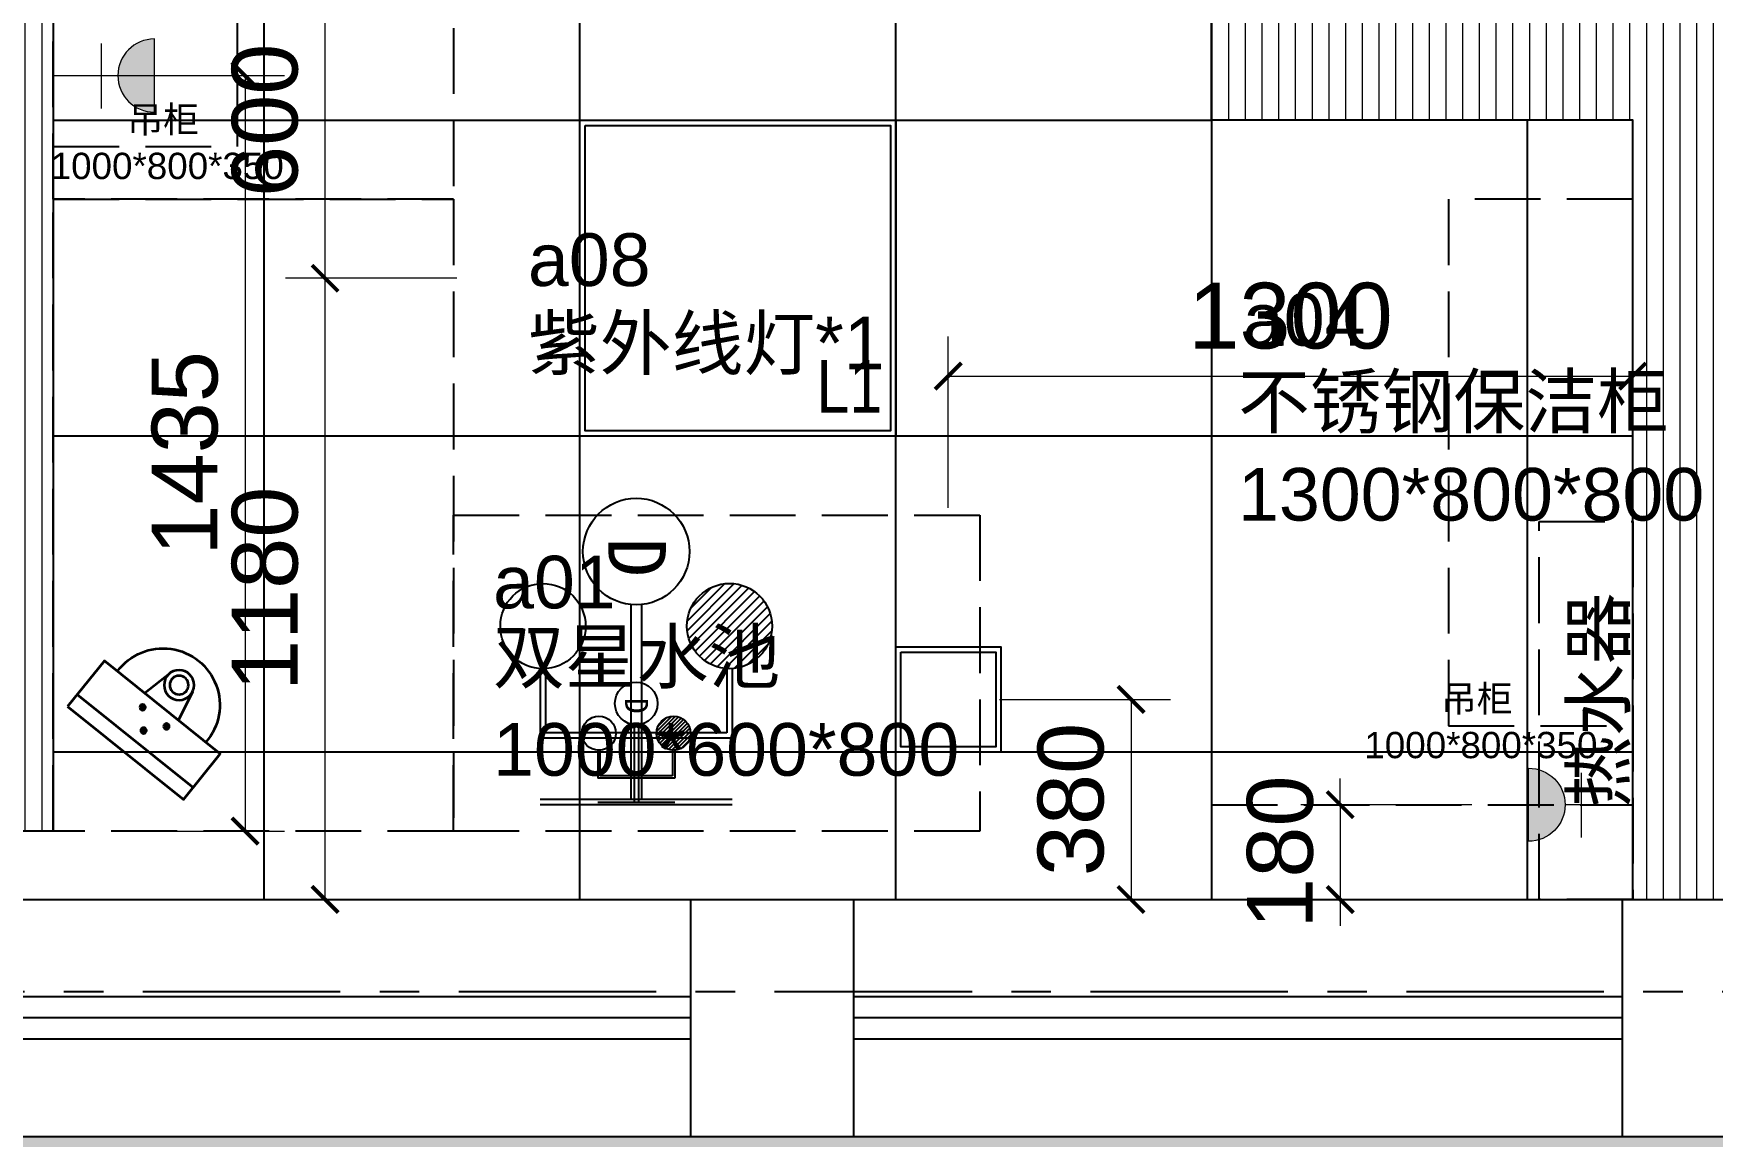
# Model space of a CAD drawing. Header units: millimetres. Extents: x -6033 to 120673, y -4970 to 90533.
# Drawn here: x 67992 to 71181, y 65940 to 68035 of the extents above; entities that cross this region are included whole.
import ezdxf
from ezdxf.enums import TextEntityAlignment as Align

# ---------------------------------------------------------------- set-up
doc = ezdxf.new("R2010")
doc.units = ezdxf.units.MM
for name, pattern in [('I-AR$0$CENTER', [2, 1.25, -0.25, 0.25, -0.25]), ('I-PLAN$0$ACAD_ISO02W100', [15, 12, -3]), ('I-PLAN$0$DASH', [0.35, 0.25, -0.1]), ('I-PLAN$0$I-PLAN$0$DASH', [0.35, 0.25, -0.1])]:
    doc.linetypes.add(name, pattern=pattern)
doc.layers.get('DefPoints').update_dxf_attribs({"color": 250})
for name, color, linetype in [('0 @ 30', 7, 'Continuous'), ('0 @ 75', 7, 'Continuous'), ('I-AR$0$1-窗', 2, 'Continuous'), ('I-AR$0$9-填充', 8, 'Continuous'), ('I-AR$0$D-BASE-WALL', 4, 'Continuous'), ('I-CEILING$0$0-LIGHT-RC', 1, 'Continuous'), ('I-CEILING$0$0-LIGHT-TXT', 90, 'Continuous'), ('I-CEILING$0$I-RCP', 2, 'Continuous'), ('I-CEILING$0$I-RCP-AIR', 64, 'Continuous'), ('I-CEILING$0$RC-Hatch【天花填充】', 251, 'Continuous'), ('I-FLOOR$0$I-FC', 2, 'Continuous'), ('I-FLOOR$0$I-FC-HATCH', 8, 'Continuous'), ('I-FLOOR$0$I-FC-地沟', 8, 'Continuous'), ('I-PLAN$0$I-PL-FURN', 1, 'I-PLAN$0$DASH'), ('I-PLAN$0$I-PLAN$0$I-PL-FURN', 1, 'I-PLAN$0$I-PLAN$0$DASH'), ('JEM-给排水点', 1, 'Continuous'), ('地坪', 7, 'Continuous'), ('天花', 7, 'Continuous')]:
    doc.layers.add(name, color=color, linetype=linetype)
for name, color, linetype, lineweight in [('_ACM-A-ANNO-DIMS-a', 2, 'Continuous', 18), ('_ACM-A-ANNO-DIMS-b', 2, 'Continuous', 18), ('_ACM-A-ANNO-DIMS-c', 2, 'Continuous', 18), ('_ACM-A-ANNO-IDEN', 7, 'Continuous', 5), ('_ACM-A-ANNO-TEXT', 7, 'Continuous', 5), ('I-AR$0$GZET_COL_GRID_1-200_轴线', 8, 'I-AR$0$CENTER', 25), ('I-AR$0$I-SCOPE', 252, 'Continuous', 35), ('I-CEILING$0$_ACM-E-EQMT-SECT', 3, 'Continuous', 35), ('I-PLAN$0$_ACM-A-WALL-HACH', 251, 'Continuous', 9), ('I-PLAN$0$I-WALL', 6, 'Continuous', 13)]:
    doc.layers.add(name, color=color, linetype=linetype, lineweight=lineweight)
doc.styles.add('_ACM-G-NOTES', font='arial.ttf')
doc.styles.add('I-CEILING$0$I-CEILING$0$ar', font='arial.ttf', dxfattribs={"width": 0.8})
doc.styles.add('I-CEILING$0$黑体', font='simhei.ttf', dxfattribs={"height": 600})
doc.styles.add('I-PLAN$0$Arial', font='ARIALUNI.ttf')
doc.styles.add('I-PLAN$0$I-PLAN$0$Arial', font='ARIALUNI.ttf')
doc.styles.add('深化在线', font='SimSun.ttf')
doc.dimstyles.new('_ACM-DIM-A_50', dxfattribs={"dimscale": 50, "dimtxt": 2.5, "dimasz": 1, "dimexe": 1.5, "dimexo": 1, "dimgap": 1, "dimtad": 1, "dimdec": 0, "dimrnd": 5, "dimzin": 1, "dimdsep": 46, "dimtxsty": '_ACM-G-NOTES', "dimblk": 'ARCHTICK', "dimcen": 2.5, "dimclrd": 256, "dimclre": 256, "dimclrt": 256, "dimadec": 3, "dimazin": 0, "dimtfac": 1, "dimtdec": 0, "dimtix": 1, "dimtmove": 0, "dimatfit": 3, "dimldrblk": 'DOTSMALL', "dimfxl": 5, "dimfxlon": 1, "dimlwd": 18, "dimlwe": 18, "dimarcsym": 0})

# ---------------------------------------------------------------- blocks, each defined once
blk = doc.blocks.new('I-AR$0$chuanghu1')
for p, q in [((0, 3230), (450, 3230)), ((0, 1770), (450, 1770)), ((0, 1460), (450, 1460))]:
    blk.add_line(p, q)
at = {"layer": 'I-AR$0$1-窗'}
for p, q in [((185, 3230), (185, 1770)), ((225, 3230), (225, 1770)), ((265, 3230), (265, 1770)), ((185, 1460), (185, 0)), ((225, 1460), (225, 0)), ((265, 1460), (265, 0))]:
    blk.add_line(p, q, dxfattribs=at)
blk = doc.blocks.new('I-AR$0$海龙_1211170131')
at = {"layer": 'I-AR$0$GZET_COL_GRID_1-200_轴线', "ltscale": 300}
blk.add_line((-2225, 65990), (116415, 65990), dxfattribs=at)
blk = doc.blocks.new('I-AR')
at = {"layer": 'I-AR$0$9-填充'}
h = blk.add_hatch(dxfattribs=at)
h.set_pattern_fill('GRASS', color=256, scale=20)
h.set_pattern_definition([(90, (-273251.65, 190733.45), (-359.21024, 359.21024), [95.25, -623.1705]), (45, (-273251.65, 190733.45), (-359.21024, 359.21024), [95.25, -412.75]), (135, (-273251.65, 190733.45), (-359.21024, -359.21024), [95.25, -412.75])])
edge = h.paths.add_edge_path()
edge.add_line((96200, 65940), (67080, 65940))
edge.add_line((67080, 65940), (67098.6, 65404.4))
edge.add_arc((66800.6, 58350.8), 7059.9, 59.55584, 87.58101, ccw=False)
edge.add_arc((66906.5, 58690.4), 6713.9, -7.21528, 58.86646, ccw=False)
edge.add_arc((66662.1, 58632.8), 6949.7, 311.20338, 353.50924, ccw=False)
edge.add_line((71240.1, 53404), (71240.1, 51864.2))
edge.add_arc((67179.4, 51841.1), 4060.7, -50.8069, 0.3254, ccw=False)
edge.add_arc((73234.3, 55945.4), 8047, 244.30739, 262.38101)
edge.add_arc((72594.4, 52652.3), 4702.3, 264.7896, 298.7985)
edge.add_arc((72620.9, 53741.8), 5670.9, 293.2518, 330.6093)
edge.add_arc((73250.8, 52752), 4669.2, 337.4147, 357.6495)
edge.add_arc((84681.6, 51782.8), 6810, 142.38646, 173.4424, ccw=False)
edge.add_arc((84374.3, 52142.9), 6347.7, 93.15543, 143.26832, ccw=False)
edge.add_arc((84659, 52466.3), 6047.9, 43.87324, 96.0179, ccw=False)
edge.add_arc((84453.3, 51889.9), 6601.3, -39.79964, 46.24277, ccw=False)
edge.add_arc((81977.6, 54545.9), 10213.6, 299.35774, 317.64212, ccw=False)
edge.add_arc((89994.8, 40495.1), 5964.1, 120.30887, 149.04958)
edge.add_arc((87881.4, 41845.8), 3457.6, 150.2341, 180.1544)
edge.add_arc((85724.1, 42303.9), 1381.8, 199.7699, 246.5201)
edge.add_arc((82877.2, 37779.2), 3985.3, -35.3096, 54.8164, ccw=False)
edge.add_arc((80299.1, 40760.9), 7869.3, 301.87336, 317.80806, ccw=False)
edge.add_arc((84638.8, 33541.6), 567.3, 108.97, 192.3597)
edge.add_arc((84831.7, 33583.9), 764.8, 192.3597, 228.2217)
edge.add_arc((87824.9, 35942), 4565.6, 219.8972, 247.6208)
edge.add_arc((89768.5, 40705.2), 9710.1, 247.71727, 260.93678)
edge.add_arc((85123.5, 20762.4), 10812.5, 51.71832, 73.25432, ccw=False)
edge.add_arc((87587.8, 24098.7), 6668.2, 6.6977, 50.5793, ccw=False)
edge.add_line((94210.5, 24876.4), (96200, 24876.4))
edge.add_line((96200, 24876.4), (96200, 65940))
h.paths.add_polyline_path([(79188.2, 58194.7), (76733.9, 58362.1), (76901.3, 60816.4), (79355.6, 60649)], flags=16)
h.paths.add_polyline_path([(78974.4, 58439.8), (76979, 58575.9), (77115.1, 60571.3), (79110.5, 60435.2)], flags=0)
at = {"layer": 'I-AR$0$I-SCOPE'}
h = blk.add_hatch(dxfattribs=at)
h.set_pattern_fill('ANSI31', color=256, scale=200)
h.paths.add_polyline_path([(63300, 72640), (66630, 72640), (66630, 70889.4), (90600, 70890), (90600, 66390), (96650, 66390), (96650, 24876.4), (18340, 24876.4), (18340, 66390), (48090, 66390), (48090, 72640), (51400, 72640), (51400, 72649.9), (52869.5, 72649.9), (52869.5, 72640), (55240, 72640), (55240, 72790), (59460, 72790), (59460, 72640), (61830.5, 72640), (61830.5, 72649.9), (63300, 72649.9)], flags=16)
h.paths.add_polyline_path([(7330, 0), (7330, -1770), (11180, -1770), (11180, 0), (18450, 0), (18450, 2900), (27550, 2900), (27550, 18090), (37037.3, 18090), (37037.3, 17350), (96200, 17350), (96200, 18120), (114640, 18120), (114640, 84500), (0, 84500), (0, 0)])
at = {"layer": 'I-AR$0$D-BASE-WALL'}
for p, q in [((66630, 66390), (96120, 66390)), ((64615, 65940), (96200, 65940))]:
    blk.add_line(p, q, dxfattribs=at)
at = {"layer": 'I-AR$0$D-BASE-WALL', "rotation": 270}
blk.add_blockref('I-AR$0$chuanghu1', (67780, 66390), dxfattribs=at)
at = {"layer": 'I-AR$0$GZET_COL_GRID_1-200_轴线'}
blk.add_blockref('I-AR$0$海龙_1211170131', (225, 225), dxfattribs=at)
blk = doc.blocks.new('I-PLAN')
at = {"layer": 'I-PLAN$0$_ACM-A-WALL-HACH'}
h = blk.add_hatch(dxfattribs=at)
h.set_pattern_fill('ANSI31', color=256, scale=10, angle=45)
h.paths.add_polyline_path([(88260, 70790), (88260, 70890), (88030, 70890), (88030, 70790), (88230, 70790)], flags=17)
h.paths.add_polyline_path([(79671.5, 69390), (78155, 69390), (78155, 68990), (77955, 68990), (77955, 69590), (79671.5, 69590)], flags=17)
h.paths.add_polyline_path([(80271.5, 69390), (80271.5, 69590), (80780, 69590), (80780, 68990), (80580, 68990), (80580, 69390)], flags=17)
h.paths.add_polyline_path([(74580, 69590), (73930, 69590), (73930, 69390), (74580, 69390)])
h.paths.add_polyline_path([(68780, 69590), (69430, 69590), (69430, 69390), (68780, 69390)])
h.paths.add_polyline_path([(87280, 66490), (87480, 66490), (87480, 66390), (87280, 66390)])
h.paths.add_polyline_path([(82180, 68990), (82180, 69390), (84230, 69390), (84230, 66490), (84430, 66490), (84430, 69390), (85280, 69390), (85280, 69590), (81980, 69590), (81980, 68990)])
h.paths.add_polyline_path([(87480, 67390), (87480, 69390), (88280, 69390), (88280, 69590), (88080, 69590), (86480, 69590), (86480, 69390), (87280, 69390), (87280, 67390)], flags=17)
h.paths.add_polyline_path([(72130, 68170), (72130, 66490), (72330, 66490), (72330, 67870), (73130, 67870), (73130, 68070), (72330, 68070), (72330, 68170)])
h.paths.add_polyline_path([(71230, 68170), (71230, 66390), (71030, 66390), (71030, 67870), (70230, 67870), (70230, 68070), (71030, 68070), (71030, 68170)])
h.paths.add_polyline_path([(72130, 69070), (72330, 69070), (72330, 69390), (73030, 69390), (73030, 69590), (72130, 69590)])
h.paths.add_polyline_path([(71230, 69070), (71030, 69070), (71030, 69390), (70330, 69390), (70330, 69590), (71230, 69590)])
h.paths.add_polyline_path([(67800, 69490), (67830, 69490), (67830, 69590), (67800, 69590)], flags=17)
h.paths.add_polyline_path([(76755, 69590), (75180, 69590), (75180, 69390), (75330, 69390), (75330, 66390), (75530, 66390), (75530, 69390), (76555, 69390), (76555, 68990), (76755, 68990)])
h.paths.add_polyline_path([(68180, 69590), (68180, 69390), (68030, 69390), (68030, 66520), (67780, 66520), (67780, 66390), (67400, 66390), (67400, 66720), (67830, 66720), (67830, 69590)])
edge = h.paths.add_edge_path()
edge.add_line((89860, 70890), (88860, 70890))
edge.add_line((75530, 66520), (84230, 66520))
edge.add_line((75530, 66720), (84230, 66720))
at = {"layer": 'I-PLAN$0$I-PL-FURN', "ltscale": 500}
for points in [[(68030, 67720), (68030, 68920), (68790, 68920), (68790, 67720)], [(68030, 67820), (68380, 67820), (68380, 68820), (68030, 68820)], [(71030, 67870), (70230, 67870), (70230, 66570), (71030, 66570)], [(68030, 66520), (68030, 67720), (68790, 67720), (68790, 66520)], [(70680, 66720), (71030, 66720), (71030, 67720), (70680, 67720)], [(69790, 67120), (69790, 66520), (68790, 66520), (68790, 67120)]]:
    blk.add_lwpolyline(points, close=True, dxfattribs=at)
at = {"layer": 'I-PLAN$0$I-PLAN$0$I-PL-FURN', "ltscale": 500}
blk.add_lwpolyline([(70852, 67108.2), (71030, 67108.2), (71030, 66390), (70852, 66390)], close=True, dxfattribs=at)
at = {"layer": 'I-PLAN$0$I-WALL'}
for points in [[(68180, 69390), (68030, 69390), (68030, 66520), (67780, 66520)], [(71230, 68170), (71230, 66390), (71030, 66390), (71030, 67870), (70230, 67870), (70230, 68070), (71030, 68070), (71030, 68170), (71230, 68170)]]:
    blk.add_lwpolyline(points, dxfattribs=at)
at = {"layer": 'I-PLAN$0$I-PL-FURN', "linetype": 'I-PLAN$0$ACAD_ISO02W100', "attachment_point": 1, "style": 'I-PLAN$0$Arial'}
for s, insert, char_height, width in [('吊柜', (68170.5, 67896.6), 50, 75585.083), ('1000*800*350', (68025, 67808.4), 50, 75585.083), ('a08', (68931.5, 67655.3), 100, 151170.167), ('a04', (70289.4, 67541.8), 100, 151170.167), ('紫外线灯*1', (68931.5, 67497), 100, 151170.167), ('不锈钢保洁柜', (70280.3, 67386.2), 100, 151170.167), ('1300*800*800', (70280.3, 67209.7), 100, 151170.167), ('{\\fArial Unicode MS|b0|i0|c134|p34;a01\\P}', (68865.2, 67042.9), 100, 302840.333), ('双星水池', (68865.2, 66901.5), 100, 151170.167), ('吊柜', (70665.7, 66796.6), 50, 75585.083), ('1000*600*800', (68865.2, 66725.1), 100, 151170.167), ('1000*800*350', (70520.2, 66708.4), 50, 75585.083)]:
    blk.add_mtext(s, dxfattribs=dict(at, insert=insert, char_height=char_height, width=width))
at = {"layer": 'I-PLAN$0$I-PLAN$0$I-PL-FURN', "ltscale": 500, "insert": (70914.5, 66564), "char_height": 100, "attachment_point": 1, "rotation": 90, "style": 'I-PLAN$0$I-PLAN$0$Arial'}
blk.add_mtext_dynamic_manual_height_columns('热水器', width=151170.167, gutter_width=500, heights=[109.5], dxfattribs=at)
blk = doc.blocks.new('I-CEILING$0$A$C9c5a774d')
at = {"layer": 'I-CEILING$0$0-LIGHT-RC'}
for points in [[(0, 600), (600, 600), (600, 0), (0, 0)], [(10, 590), (590, 590), (590, 10), (10, 10)]]:
    blk.add_lwpolyline(points, close=True, dxfattribs=at)
at = {"layer": 'I-CEILING$0$0-LIGHT-TXT', "style": 'I-CEILING$0$I-CEILING$0$ar', "width": 0.8}
blk.add_text('L1', height=100, dxfattribs=at).set_placement((449.9, 44.6))
blk = doc.blocks.new('I-CEILING$0$彩色半球摄像机')
for points in [[(-3.5, 14.8, 1), (7.2, 14.8, 1)], [(-32.5, -18.6, 1), (-21.8, -18.5, 1)], [(25.5, -18.6, 1), (36.2, -18.5, 1)]]:
    blk.add_hatch(color=256).paths.add_polyline_path(points)
for p, q in [((-139.3, 40.6), (142.9, 40.6)), ((-27.5, -100.9), (-40.5, -42)), ((28.2, -100.9), (41.2, -42))]:
    blk.add_line(p, q)
blk.add_lwpolyline([(-139.3, 69.8), (142.9, 69.8), (142.9, -42), (-139.3, -42)], close=True)
for centre, radius in [((1.8, 14.8), 5.37), ((-27.2, -18.5), 5.37), ((30.8, -18.5), 5.37), ((0.3, -94.7), 28.5), ((0.3, -94.7), 17.8)]:
    blk.add_circle(centre, radius)
blk.add_arc((0.3, -46.1), 107.7, 177.807, 2.193)
blk = doc.blocks.new('I-CEILING')
at = {"layer": 'I-CEILING$0$RC-Hatch【天花填充】'}
h = blk.add_hatch(dxfattribs=at)
h.set_pattern_fill('_USER', color=256, scale=600, double=1, pattern_type=0)
h.set_pattern_definition([(0, (70230, 67870), (0, 600), []), (90, (70230, 67870), (-600, 4e-14), [])])
h.paths.add_polyline_path([(67780, 66390), (71030, 66390), (71030, 67870), (70230, 67870), (70230, 68070), (71030, 68070), (71030, 69390), (68030, 69390), (68030, 66520), (67780, 66520)])
at = {"layer": 'I-CEILING$0$I-RCP'}
blk.add_lwpolyline([(67780, 66390), (71030, 66390), (71030, 67870), (70230, 67870), (70230, 68070), (71030, 68070), (71030, 69390), (68030, 69390), (68030, 66520), (67780, 66520), (67780, 66390)], dxfattribs=at)
blk.add_blockref('I-CEILING$0$A$C9c5a774d', (69030, 67270))
at = {"layer": 'I-CEILING$0$I-RCP-AIR', "style": 'I-CEILING$0$黑体'}
for tag, p in [('R', (61966.4, 71748.9)), ('R', (61966.4, 66925.2)), ('R', (51736.1, 63924.8)), ('R', (62976.1, 63924.8)), ('S', (56433.6, 63065))]:
    blk.add_attdef(tag, text='', height=100, dxfattribs=at).set_placement(p, align=Align.MIDDLE_CENTER)
at = {"layer": 'I-CEILING$0$_ACM-E-EQMT-SECT', "xscale": -1, "rotation": 141.2529359024725}
blk.add_blockref('I-CEILING$0$彩色半球摄像机', (68209.3, 66723.6), dxfattribs=at)
blk = doc.blocks.new('I-FLOOR')
at = {"layer": 'I-FLOOR$0$I-FC-HATCH'}
h = blk.add_hatch(dxfattribs=at)
h.set_pattern_fill('_USER', color=256, scale=600, double=1, pattern_type=0)
h.set_pattern_definition([(0, (70230, 67870), (0, 600), []), (90, (70230, 67870), (-600, 4e-14), [])])
h.paths.add_polyline_path([(67780, 66390), (71030, 66390), (71030, 67870), (70230, 67870), (70230, 68070), (71030, 68070), (71030, 69390), (68030, 69390), (68030, 66520), (67780, 66520)])
at = {"layer": 'I-FLOOR$0$I-FC'}
blk.add_lwpolyline([(67780, 66390), (71030, 66390), (71030, 67870), (70230, 67870), (70230, 68070), (71030, 68070), (71030, 69390), (68030, 69390), (68030, 66520), (67780, 66520), (67780, 66390)], dxfattribs=at)
at = {"layer": 'I-FLOOR$0$I-FC-地沟'}
for points in [[(69630, 66870), (69830, 66870), (69830, 66670), (69630, 66670)], [(69640, 66860), (69820, 66860), (69820, 66680), (69640, 66680)]]:
    blk.add_lwpolyline(points, close=True, dxfattribs=at)
blk = doc.blocks.new('A$C506d7063')
at = {"layer": '_ACM-A-ANNO-IDEN'}
h = blk.add_hatch(color=256, dxfattribs=at)
edge = h.paths.add_edge_path()
edge.add_arc((0, 3.84), 1.389, 180, 360)
edge.add_line((1.389, 3.84), (-1.389, 3.84))
for p, q in [((1.389, 3.84), (-1.389, 3.84)), ((0, 0), (0, 2.451)), ((1.25, 1.831), (-1.217, 1.831))]:
    blk.add_line(p, q, dxfattribs=at)
blk.add_arc((0, 3.84), 1.389, 180, 0, dxfattribs=at)
blk = doc.blocks.new('*X67')
at = {"color": 0}
for p, q in [((4067.7289, 2633.5749), (4067.8172, 2633.6632)), ((4067.7289, 2633.5927), (4067.7995, 2633.6632)), ((4067.7319, 2633.5603), (4067.8318, 2633.6602)), ((4067.7358, 2633.6172), (4067.775, 2633.6564)), ((4067.737, 2633.5477), (4067.8445, 2633.6551)), ((4067.7437, 2633.5367), (4067.8554, 2633.6484)), ((4067.7518, 2633.5272), (4067.865, 2633.6403)), ((4067.7614, 2633.519), (4067.8731, 2633.6308)), ((4067.7723, 2633.5123), (4067.8798, 2633.6198)), ((4067.7849, 2633.5072), (4067.8849, 2633.6072)), ((4067.7996, 2633.5042), (4067.888, 2633.5926)), ((4067.8172, 2633.5042), (4067.888, 2633.5749)), ((4067.8417, 2633.5109), (4067.8812, 2633.5505))]:
    blk.add_line(p, q, dxfattribs=at)
blk = doc.blocks.new('王沧冷热给排水')
for p, q in [((-94.4, 66.7), (-46.3, 66.7)), ((-94.4, 63), (-50, 63)), ((-50, 63), (-50, -63)), ((-46.3, 66.7), (-46.3, -66.7)), ((-3.7, 66.7), (-3.7, -66.7)), ((0, 66.7), (0, -66.7)), ((-139.1, 3.7), (-3.7, 3.7)), ((-139.1, -3.7), (-3.7, -3.7)), ((-94.4, -63), (-50, -63)), ((-94.4, -66.7), (-46.3, -66.7))]:
    blk.add_line(p, q)
for centre, radius in [((-124.1, 64.8), 29.6), ((-175.9, 0), 37), ((-124.1, -64.8), 29.6)]:
    blk.add_circle(centre, radius)
at = {"color": 8, "xscale": 370.3695133580544, "yscale": 370.3695133580544, "zscale": 370.3695133580544, "rotation": 90}
blk.add_blockref('*X67', (975275, -1506527.4), dxfattribs=at)
at = {"style": '深化在线'}
blk.add_text('D', height=40, dxfattribs=at).set_placement((-171.9, 0.6), align=Align.MIDDLE_CENTER)
blk = doc.blocks.new('*U815')
at = {"layer": '0 @ 30', "color": 2, "xscale": -1.093750000000003, "yscale": 1.093750000000003, "zscale": 1.093750000000003, "rotation": 359.9849207593792}
blk.add_blockref('王沧冷热给排水', (0, 0), dxfattribs=at)
at = {"layer": '0 @ 75', "color": 2, "xscale": -2.734375000000007, "yscale": 2.734375000000008, "zscale": 2.734375000000008, "rotation": 359.9849207593792}
blk.add_blockref('王沧冷热给排水', (0, 0), dxfattribs=at)
blk = doc.blocks.new('*U77')
blk.add_blockref('*U815', (0, 0))
blk = doc.blocks.new('_ArchTick')
at = {"color": 0, "linetype": 'ByBlock', "const_width": 0.15}
blk.add_lwpolyline([(-0.5, -0.5), (0.5, 0.5)], dxfattribs=at)
blk = doc.blocks.new('*D110')
at = {"layer": '_ACM-A-ANNO-DIMS-b', "lineweight": 18, "transparency": 16777216}
for p, q in [((68796.2, 68170), (68471.2, 68170)), ((68546.2, 67570), (68546.2, 68170)), ((68796.2, 67570), (68471.2, 67570))]:
    blk.add_line(p, q, dxfattribs=at)
at = {"layer": 'DefPoints', "color": 0, "transparency": 16777216}
for p in [(68546.2, 68170), (69330, 68170), (69330, 67570)]:
    blk.add_point(p, dxfattribs=at)
at = {"layer": '_ACM-A-ANNO-DIMS-b', "lineweight": 18, "transparency": 16777216, "xscale": 50, "yscale": 50, "zscale": 50}
for p, rotation in [((68546.2, 68170), 90), ((68546.2, 67570), 270)]:
    blk.add_blockref('_ArchTick', p, dxfattribs=dict(at, rotation=rotation))
at = {"layer": '_ACM-A-ANNO-DIMS-b', "transparency": 16777216, "insert": (68432.4, 67870), "char_height": 125, "attachment_point": 5, "rotation": 90, "style": '_ACM-G-NOTES'}
blk.add_mtext('600', dxfattribs=at)
blk = doc.blocks.new('_DotSmall')
at = {"color": 0, "linetype": 'ByBlock', "const_width": 0.5}
blk.add_lwpolyline([(-0.0625, 0, 1), (0.0625, 0, 1)], format="xyb", close=True, dxfattribs=at)
blk = doc.blocks.new('*D112')
at = {"layer": '_ACM-A-ANNO-DIMS-b', "lineweight": 18, "transparency": 16777216}
for p, q in [((68796.2, 67570), (68471.2, 67570)), ((68546.2, 66390), (68546.2, 67570)), ((68796.2, 66390), (68471.2, 66390))]:
    blk.add_line(p, q, dxfattribs=at)
at = {"layer": 'DefPoints', "color": 0, "transparency": 16777216}
for p in [(68546.2, 67570), (69330, 67570), (69330, 66390)]:
    blk.add_point(p, dxfattribs=at)
at = {"layer": '_ACM-A-ANNO-DIMS-b', "lineweight": 18, "transparency": 16777216, "xscale": 50, "yscale": 50, "zscale": 50}
for p, rotation in [((68546.2, 67570), 90), ((68546.2, 66390), 270)]:
    blk.add_blockref('_ArchTick', p, dxfattribs=dict(at, rotation=rotation))
at = {"layer": '_ACM-A-ANNO-DIMS-b', "transparency": 16777216, "insert": (68432.4, 66980), "char_height": 125, "attachment_point": 5, "rotation": 90, "style": '_ACM-G-NOTES'}
blk.add_mtext('1180', dxfattribs=at)
blk = doc.blocks.new('*D160')
at = {"layer": '_ACM-A-ANNO-DIMS-a', "lineweight": 18, "transparency": 16777216}
for p, q in [((69730, 67134.2), (69730, 67459.2)), ((71030, 67134.2), (71030, 67459.2)), ((69730, 67384.2), (71030, 67384.2))]:
    blk.add_line(p, q, dxfattribs=at)
at = {"layer": 'DefPoints', "color": 0, "transparency": 16777216}
for p in [(71030, 67384.2), (69730, 66770), (71030, 66770)]:
    blk.add_point(p, dxfattribs=at)
at = {"layer": '_ACM-A-ANNO-DIMS-a', "lineweight": 18, "transparency": 16777216, "xscale": 50, "yscale": 50, "zscale": 50, "rotation": 180}
blk.add_blockref('_ArchTick', (69730, 67384.2), dxfattribs=at)
at = {"layer": '_ACM-A-ANNO-DIMS-a', "lineweight": 18, "transparency": 16777216, "xscale": 50, "yscale": 50, "zscale": 50}
blk.add_blockref('_ArchTick', (71030, 67384.2), dxfattribs=at)
at = {"layer": '_ACM-A-ANNO-DIMS-a', "transparency": 16777216, "insert": (70380, 67498.1), "char_height": 125, "attachment_point": 5, "style": '_ACM-G-NOTES'}
blk.add_mtext('1300', dxfattribs=at)
blk = doc.blocks.new('*D161')
at = {"layer": '_ACM-A-ANNO-DIMS-a', "lineweight": 18, "transparency": 16777216}
for p, q in [((69827, 66770), (70152, 66770)), ((70077, 66770), (70077, 66390)), ((69827, 66390), (70152, 66390))]:
    blk.add_line(p, q, dxfattribs=at)
at = {"layer": 'DefPoints', "color": 0, "transparency": 16777216}
for p in [(69730, 66770), (69730, 66390), (70077, 66390)]:
    blk.add_point(p, dxfattribs=at)
at = {"layer": '_ACM-A-ANNO-DIMS-a', "lineweight": 18, "transparency": 16777216, "xscale": 50, "yscale": 50, "zscale": 50}
for p, rotation in [((70077, 66770), 90), ((70077, 66390), 270)]:
    blk.add_blockref('_ArchTick', p, dxfattribs=dict(at, rotation=rotation))
at = {"layer": '_ACM-A-ANNO-DIMS-a', "transparency": 16777216, "insert": (69963.1, 66580), "char_height": 125, "attachment_point": 5, "rotation": 90, "style": '_ACM-G-NOTES'}
blk.add_mtext('380', dxfattribs=at)
blk = doc.blocks.new('*D166')
at = {"layer": '_ACM-A-ANNO-DIMS-c', "lineweight": 18, "transparency": 16777216}
for p, q in [((68144.1, 67955), (68469.1, 67955)), ((68394.1, 67955), (68394.1, 66520)), ((68144.1, 66520), (68469.1, 66520))]:
    blk.add_line(p, q, dxfattribs=at)
at = {"layer": 'DefPoints', "color": 0, "transparency": 16777216}
for p in [(68030, 67955), (68030, 66520), (68394.1, 66520)]:
    blk.add_point(p, dxfattribs=at)
at = {"layer": '_ACM-A-ANNO-DIMS-c', "lineweight": 18, "transparency": 16777216, "xscale": 50, "yscale": 50, "zscale": 50}
for p, rotation in [((68394.1, 67955), 90), ((68394.1, 66520), 270)]:
    blk.add_blockref('_ArchTick', p, dxfattribs=dict(at, rotation=rotation))
at = {"layer": '_ACM-A-ANNO-DIMS-c', "transparency": 16777216, "insert": (68280.2, 67237.5), "char_height": 125, "attachment_point": 5, "rotation": 90, "style": '_ACM-G-NOTES'}
blk.add_mtext('1435', dxfattribs=at)
blk = doc.blocks.new('*D245')
at = {"layer": '_ACM-A-ANNO-DIMS-c', "lineweight": 18, "transparency": 16777216}
for p, q in [((70474.4, 66570), (70474.4, 66620)), ((70724.4, 66570), (70399.4, 66570)), ((70474.4, 66570), (70474.4, 66390)), ((70724.4, 66390), (70399.4, 66390)), ((70474.4, 66390), (70474.4, 66340))]:
    blk.add_line(p, q, dxfattribs=at)
at = {"layer": 'DefPoints', "color": 0, "transparency": 16777216}
for p in [(71030, 66570), (70474.4, 66390), (71030, 66390)]:
    blk.add_point(p, dxfattribs=at)
at = {"layer": '_ACM-A-ANNO-DIMS-c', "lineweight": 18, "transparency": 16777216, "xscale": 50, "yscale": 50, "zscale": 50}
for p, rotation in [((70474.4, 66570), 270), ((70474.4, 66390), 90)]:
    blk.add_blockref('_ArchTick', p, dxfattribs=dict(at, rotation=rotation))
at = {"layer": '_ACM-A-ANNO-DIMS-c', "transparency": 16777216, "insert": (70360.6, 66480), "char_height": 125, "attachment_point": 5, "rotation": 90, "style": '_ACM-G-NOTES'}
blk.add_mtext('180', dxfattribs=at)

msp = doc.modelspace()

# ---------------------------------------------------------------- block references
for name in ['I-AR', 'I-PLAN']:
    msp.add_blockref(name, (0, 0))

# ---------------------------------------------------------------- next in the draw order: block references
at = {"layer": '天花'}
msp.add_blockref('I-CEILING', (0, 0), dxfattribs=at)

# ---------------------------------------------------------------- next in the draw order: block references
at = {"layer": '_ACM-A-ANNO-TEXT', "lineweight": 13, "yscale": 49.99999999999999, "zscale": 49.99999999999999}
for p, xscale, rotation in [((68030, 67955), 49.99999999999999, 270), ((71024.1, 66570), -49.99999999999999, 90)]:
    msp.add_blockref('A$C506d7063', p, dxfattribs=dict(at, xscale=xscale, rotation=rotation))
at = {"layer": 'JEM-给排水点', "xscale": -1, "rotation": 270}
msp.add_blockref('*U77', (69137.3, 66570), dxfattribs=at)
at = {"layer": '地坪'}
msp.add_blockref('I-FLOOR', (0, 0), dxfattribs=at)

# ---------------------------------------------------------------- next in the draw order: dimensions: what is measured, and where the dimension line sits
at = {"layer": '_ACM-A-ANNO-DIMS-a'}
dim = msp.add_linear_dim(base=(71030, 67384.2), p1=(69730, 66770), p2=(71030, 66770), dimstyle='_ACM-DIM-A_50', override={"dimzin": 8}, dxfattribs=at)
dim.commit()
dim.dimension.update_dxf_attribs({"geometry": '*D160', "text_midpoint": (70380, 67498.1)})
dim = msp.add_linear_dim(base=(70077, 66390), p1=(69730, 66770), p2=(69730, 66390), angle=90, dimstyle='_ACM-DIM-A_50', override={"dimzin": 8}, dxfattribs=at)
dim.commit()
dim.dimension.update_dxf_attribs({"geometry": '*D161', "text_midpoint": (69963.1, 66580)})
at = {"layer": '_ACM-A-ANNO-DIMS-b'}
for base, p1, p2, picture, middle in [((68546.2, 68170), (69330, 67570), (69330, 68170), '*D110', (68432.4, 67870)), ((68546.2, 67570), (69330, 66390), (69330, 67570), '*D112', (68432.4, 66980))]:
    dim = msp.add_linear_dim(base=base, p1=p1, p2=p2, angle=90, dimstyle='_ACM-DIM-A_50', dxfattribs=at)
    dim.commit()
    dim.dimension.update_dxf_attribs({"geometry": picture, "text_midpoint": middle})
at = {"layer": '_ACM-A-ANNO-DIMS-c'}
for base, p1, p2, picture, middle in [((68394.1, 66520), (68030, 67955), (68030, 66520), '*D166', (68280.2, 67237.5)), ((70474.4, 66390), (71030, 66570), (71030, 66390), '*D245', (70360.6, 66480))]:
    dim = msp.add_linear_dim(base=base, p1=p1, p2=p2, angle=90, dimstyle='_ACM-DIM-A_50', override={"dimzin": 8}, dxfattribs=at)
    dim.commit()
    dim.dimension.update_dxf_attribs({"geometry": picture, "text_midpoint": middle})

doc.saveas('drawing.dxf')
